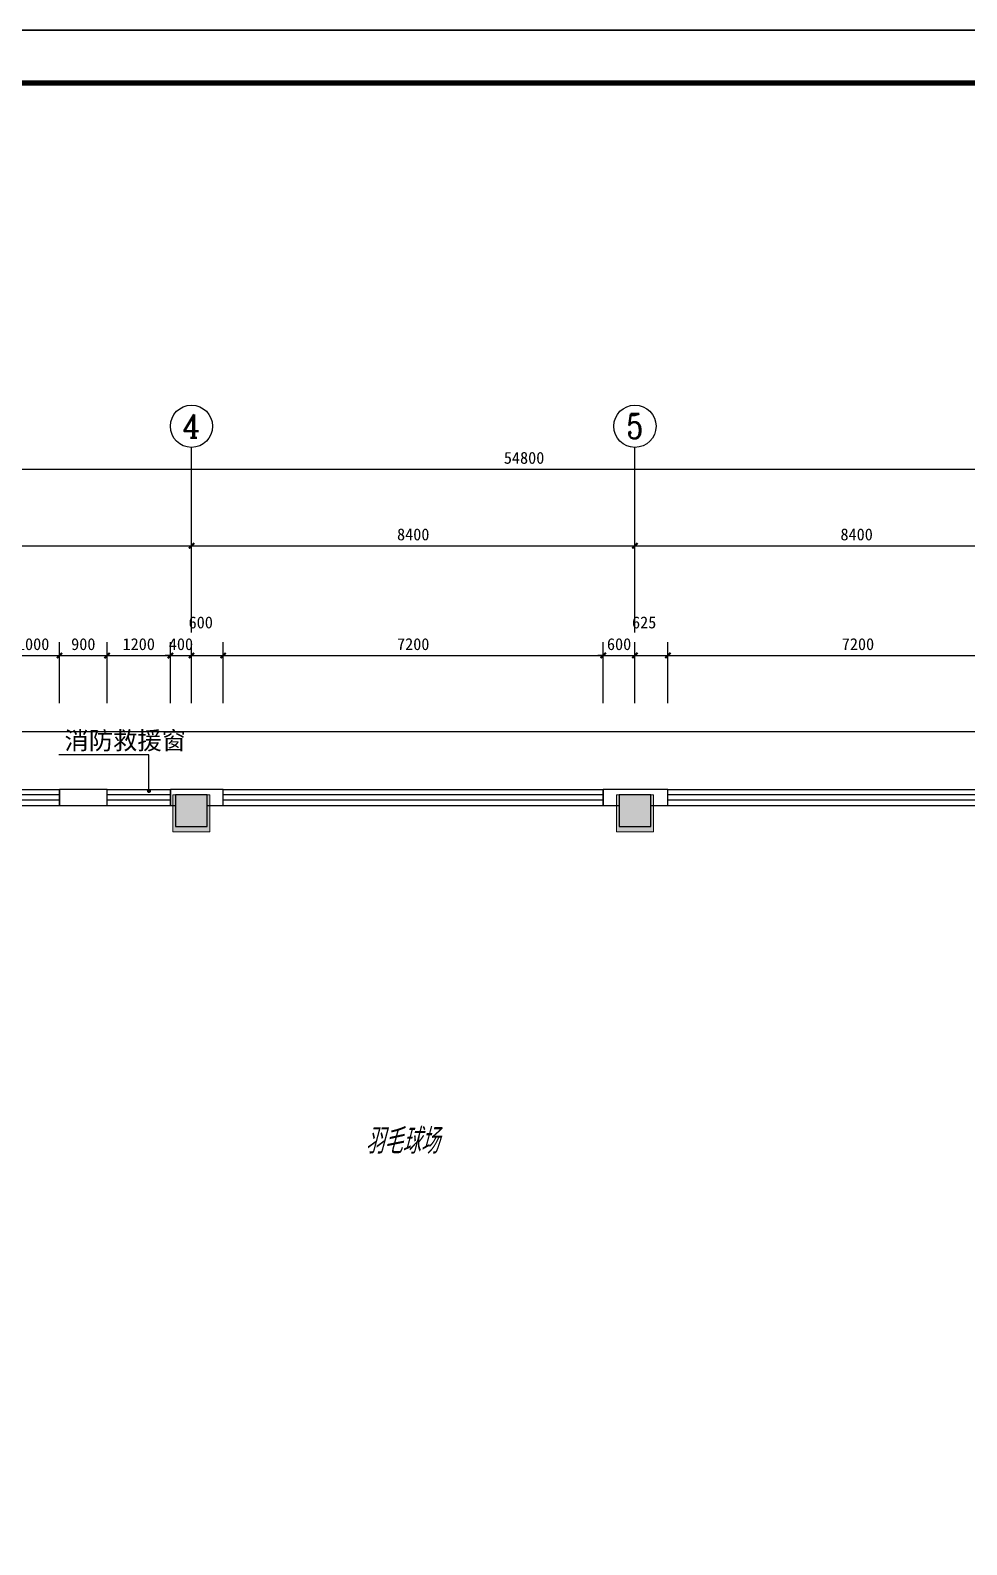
# Model space of a CAD drawing. Extents: x 9734459 to 9908434, y 5249905 to 5598782.
# Drawn here: x 9784143 to 9801883, y 5305325 to 5334005 of the extents above; entities that cross this region are included whole.
import ezdxf
from ezdxf.enums import TextEntityAlignment as Align

# ---------------------------------------------------------------- set-up
doc = ezdxf.new("R2010")
doc.units = 0
doc.header["$LTSCALE"] = 1000
doc.header["$MEASUREMENT"] = 0
doc.linetypes.add('接地线', pattern=[1.35002, 0.5, -1e-05, 1e-05, 0.5, -0.125, 0.1, -0.125])
for name, color, linetype in [('1-建筑底图', 8, 'Continuous'), ('AXIS_TEXT', 7, 'Continuous'), ('BTTK', 7, 'Continuous'), ('PUB_HATCH', 8, 'Continuous'), ('PUB_TITLE', 7, 'Continuous'), ('电-线路-接地网', 6, '接地线')]:
    doc.layers.add(name, color=color, linetype=linetype)
doc.layers.add('15101', color=5, linetype='Continuous', lineweight=18)
doc.layers.add('yichutu', color=7, linetype='Continuous', true_color=0xffffff, plot=False)
doc.styles.add('_TCH_AXIS', font='COMPLEX', dxfattribs={"bigfont": 'GBCBIG'})
doc.styles.add('_TCH_DIM', font='')
doc.styles.add('COMPLEX', font='COMPLEX')
doc.styles.add('HZ(TK)', font='tssdeng.shx', dxfattribs={"width": 0.9, "bigfont": 'tssdchn.shx'})
doc.styles.get("Standard").update_dxf_attribs({"font": 'gbeitc.shx', "bigfont": 'gbcbig.shx'})
doc.styles.add('黑体_T3', font='')
doc.styles.get('_TCH_DIM').set_extended_font_data('Microsoft YaHei')
doc.styles.get('黑体_T3').set_extended_font_data('SimHei')
doc.dimstyles.new('_TCH_ARCH&&100', dxfattribs={"dimtxt": 225.316456, "dimasz": 100, "dimexe": 250, "dimexo": 300, "dimgap": 100, "dimtad": 1, "dimdec": 0, "dimzin": 0, "dimdsep": 46, "dimtxsty": '黑体_T3', "dimblk": 'ARCHTICK', "dimcen": 0.09, "dimclrt": 7, "dimazin": 2, "dimtfac": 1, "dimtdec": 0, "dimtix": 1, "dimtmove": 2, "dimatfit": 3, "dimfxl": 100, "dimtolj": 1, "dimtzin": 0, "dimarcsym": 0})

# ---------------------------------------------------------------- blocks, each defined once
blk = doc.blocks.new('vhtemplate_2020年新竖式图框_A0')
at = {"layer": 'PUB_TITLE', "color": 7}
blk.add_lwpolyline([(0, 0), (1189, 0), (1189, 841), (0, 841)], close=True, dxfattribs=at)
at = {"layer": 'PUB_TITLE', "const_width": 1}
blk.add_lwpolyline([(25, 10), (1179, 10), (1179, 831), (25, 831)], close=True, dxfattribs=at)
at = {"layer": 'BTTK', "color": 4, "style": 'HZ(TK)', "width": 0.9}
for tag, p in [('合作单位', (1144, 743.5)), ('建设单位', (1144, 209.5)), ('工程名称', (1144, 176.5)), ('子项名称', (1154, 160)), ('图纸名称', (1144, 141))]:
    blk.add_attdef(tag, text='', height=3.5, dxfattribs=at).set_placement(p, align=Align.MIDDLE_CENTER)
for tag, p in [('注册证书号', (1156.5, 309.01)), ('注册印章号', (1156.5, 301.01)), ('设计号', (1154, 193)), ('图别', (1137.75, 34)), ('图号', (1170.25, 34)), ('版本号', (1137.75, 26)), ('日期', (1170.25, 26))]:
    blk.add_attdef(tag, text='', height=3.5, dxfattribs=at).set_placement(p, align=Align.MIDDLE)
blk = doc.blocks.new('yct-1189-841-118900-84100-100-0.0')
at = {"layer": 'yichutu', "color": 7, "true_color": 0xffffff}
blk.add_lwpolyline([(0, 0), (0, 84100), (118900, 84100), (118900, 0)], close=True, dxfattribs=at)
blk = doc.blocks.new('zhuzi')
at = {"layer": '15101'}
h = blk.add_hatch(color=256, dxfattribs=at)
h.dxf.hatch_style = 1
h.paths.add_polyline_path([(50957, 5262), (51657, 5262), (51657, 5962), (50957, 5962)])
h.paths.add_polyline_path([(42757, 5162), (43557, 5162), (43557, 5962), (42757, 5962)])
h.paths.add_polyline_path([(34407, 5262), (35107, 5262), (35107, 5962), (34407, 5962)])
h.paths.add_polyline_path([(26007, 5262), (26707, 5262), (26707, 5962), (26007, 5962)])
h.paths.add_polyline_path([(17857, 5162), (18657, 5162), (18657, 5962), (17857, 5962)])
h.paths.add_polyline_path([(59457, 2362), (60057, 2362), (60057, 2962), (59457, 2962)])
h.paths.add_polyline_path([(51057, 2362), (51657, 2362), (51657, 2962), (51057, 2962)])
h.paths.add_polyline_path([(17857, 2362), (18457, 2362), (18457, 2962), (17857, 2962)])
h.paths.add_polyline_path([(9457, 2362), (10057, 2362), (10057, 2962), (9457, 2962)])
h.paths.add_polyline_path([(59457, -2838), (60057, -2838), (60057, -2238), (59457, -2238)])
h.paths.add_polyline_path([(50957, -2888), (51657, -2888), (51657, -2188), (50957, -2188)])
h.paths.add_polyline_path([(42757, -2938), (43557, -2938), (43557, -2138), (42757, -2138)])
h.paths.add_polyline_path([(17857, -2938), (18657, -2938), (18657, -2138), (17857, -2138)])
h.paths.add_polyline_path([(9457, -2838), (10057, -2838), (10057, -2238), (9457, -2238)])
h.paths.add_polyline_path([(59457, -11238), (60057, -11238), (60057, -10638), (59457, -10638)])
h.paths.add_polyline_path([(50957, -11288), (51657, -11288), (51657, -10588), (50957, -10588)])
h.paths.add_polyline_path([(42757, -11338), (43557, -11338), (43557, -10538), (42757, -10538)])
h.paths.add_polyline_path([(17857, -11338), (18657, -11338), (18657, -10538), (17857, -10538)])
h.paths.add_polyline_path([(9457, -11238), (10057, -11238), (10057, -10638), (9457, -10638)])
h.paths.add_polyline_path([(5257, -11238), (5857, -11238), (5857, -10638), (5257, -10638)])
h.paths.add_polyline_path([(59457, -19638), (60057, -19638), (60057, -19038), (59457, -19038)])
h.paths.add_polyline_path([(50957, -19688), (51657, -19688), (51657, -18988), (50957, -18988)])
h.paths.add_polyline_path([(42757, -19738), (43557, -19738), (43557, -18938), (42757, -18938)])
h.paths.add_polyline_path([(17857, -19738), (18657, -19738), (18657, -18938), (17857, -18938)])
h.paths.add_polyline_path([(9457, -19638), (10057, -19638), (10057, -19038), (9457, -19038)])
h.paths.add_polyline_path([(5257, -19638), (5857, -19638), (5857, -19038), (5257, -19038)])
h.paths.add_polyline_path([(59457, -28038), (60057, -28038), (60057, -27438), (59457, -27438)])
h.paths.add_polyline_path([(50957, -28088), (51657, -28088), (51657, -27388), (50957, -27388)])
h.paths.add_polyline_path([(42757, -28138), (43557, -28138), (43557, -27338), (42757, -27338)])
h.paths.add_polyline_path([(17857, -28138), (18657, -28138), (18657, -27338), (17857, -27338)])
h.paths.add_polyline_path([(9457, -28038), (10057, -28038), (10057, -27438), (9457, -27438)])
h.paths.add_polyline_path([(5257, -28038), (5857, -28038), (5857, -27438), (5257, -27438)])
h.paths.add_polyline_path([(59457, -36438), (60057, -36438), (60057, -35838), (59457, -35838)])
h.paths.add_polyline_path([(50957, -36488), (51657, -36488), (51657, -35788), (50957, -35788)])
h.paths.add_polyline_path([(42757, -36538), (43557, -36538), (43557, -35738), (42757, -35738)])
h.paths.add_polyline_path([(17857, -36538), (18657, -36538), (18657, -35738), (17857, -35738)])
h.paths.add_polyline_path([(9457, -36438), (10057, -36438), (10057, -35838), (9457, -35838)])
h.paths.add_polyline_path([(5257, -36438), (5857, -36438), (5857, -35838), (5257, -35838)])
h.paths.add_polyline_path([(59457, -44838), (60057, -44838), (60057, -44238), (59457, -44238)])
h.paths.add_polyline_path([(50957, -44888), (51657, -44888), (51657, -44188), (50957, -44188)])
h.paths.add_polyline_path([(42757, -44938), (43557, -44938), (43557, -44138), (42757, -44138)])
h.paths.add_polyline_path([(17857, -44938), (18657, -44938), (18657, -44138), (17857, -44138)])
h.paths.add_polyline_path([(9457, -44838), (10057, -44838), (10057, -44238), (9457, -44238)])
h.paths.add_polyline_path([(59457, -50038), (60057, -50038), (60057, -49438), (59457, -49438)])
h.paths.add_polyline_path([(51057, -50038), (51657, -50038), (51657, -49438), (51057, -49438)])
h.paths.add_polyline_path([(17857, -50038), (18457, -50038), (18457, -49438), (17857, -49438)])
h.paths.add_polyline_path([(9457, -50038), (10057, -50038), (10057, -49438), (9457, -49438)])
h.paths.add_polyline_path([(50957, -53038), (51657, -53038), (51657, -52338), (50957, -52338)])
h.paths.add_polyline_path([(42757, -53038), (43557, -53038), (43557, -52238), (42757, -52238)])
h.paths.add_polyline_path([(34407, -53038), (35107, -53038), (35107, -52338), (34407, -52338)])
h.paths.add_polyline_path([(26007, -53038), (26707, -53038), (26707, -52338), (26007, -52338)])
h.paths.add_polyline_path([(17857, -53038), (18657, -53038), (18657, -52238), (17857, -52238)])
at = {"layer": '15101', "linetype": 'Continuous'}
for points in [[(26007, 5262), (26707, 5262), (26707, 5962), (26007, 5962)], [(34407, 5262), (35107, 5262), (35107, 5962), (34407, 5962)]]:
    blk.add_lwpolyline(points, close=True, dxfattribs=at)
blk = doc.blocks.new('_ArchTick')
at = {"color": 0, "linetype": 'ByBlock', "const_width": 0.4}
blk.add_lwpolyline([(-0.5, -0.5), (0.5, 0.5)], dxfattribs=at)
blk = doc.blocks.new('*D50')
at = {"layer": '1-建筑底图', "color": 0, "lineweight": -2, "transparency": 16777216}
for p, q in [((9604646, 5325772), (9604646, 5326922)), ((9605646, 5325772), (9605646, 5326922)), ((9604646, 5326672), (9605646, 5326672))]:
    blk.add_line(p, q, dxfattribs=at)
at = {"layer": 'Defpoints', "color": 0}
for p in [(9605646, 5326672), (9604646, 5325472), (9605646, 5325472)]:
    blk.add_point(p, dxfattribs=at)
at = {"layer": '1-建筑底图', "color": 0, "lineweight": -2, "transparency": 16777216, "xscale": 100, "yscale": 100, "zscale": 100}
for p, rotation in [((9604646, 5326672), 179.9995523333698), ((9605646, 5326672), 359.9995523333698)]:
    blk.add_blockref('_ArchTick', p, dxfattribs=dict(at, rotation=rotation))
at = {"layer": '1-建筑底图', "color": 7, "transparency": 16777216, "insert": (9605146, 5326886), "char_height": 225.3, "attachment_point": 5, "rotation": 359.9996, "style": '黑体_T3'}
blk.add_mtext('\\A1;1000', dxfattribs=at)
blk = doc.blocks.new('*D51')
at = {"layer": '1-建筑底图', "color": 0, "lineweight": -2, "transparency": 16777216}
for p, q in [((9605646, 5325772), (9605646, 5326922)), ((9606546, 5325772), (9606546, 5326922)), ((9605646, 5326672), (9606546, 5326672))]:
    blk.add_line(p, q, dxfattribs=at)
at = {"layer": 'Defpoints', "color": 0}
for p in [(9606546, 5326672), (9605646, 5325472), (9606546, 5325472)]:
    blk.add_point(p, dxfattribs=at)
at = {"layer": '1-建筑底图', "color": 0, "lineweight": -2, "transparency": 16777216, "xscale": 100, "yscale": 100, "zscale": 100}
for p, rotation in [((9605646, 5326672), 179.999552333315), ((9606546, 5326672), 359.999552333315)]:
    blk.add_blockref('_ArchTick', p, dxfattribs=dict(at, rotation=rotation))
at = {"layer": '1-建筑底图', "color": 7, "transparency": 16777216, "insert": (9606096, 5326886), "char_height": 225.3, "attachment_point": 5, "rotation": 359.9996, "style": '黑体_T3'}
blk.add_mtext('\\A1;900', dxfattribs=at)
blk = doc.blocks.new('*D52')
at = {"layer": '1-建筑底图', "color": 0, "lineweight": -2, "transparency": 16777216}
for p, q in [((9606546, 5325772), (9606546, 5326922)), ((9607746, 5325772), (9607746, 5326922)), ((9606546, 5326672), (9607746, 5326672))]:
    blk.add_line(p, q, dxfattribs=at)
at = {"layer": 'Defpoints', "color": 0}
for p in [(9607746, 5326672), (9606546, 5325472), (9607746, 5325472)]:
    blk.add_point(p, dxfattribs=at)
at = {"layer": '1-建筑底图', "color": 0, "lineweight": -2, "transparency": 16777216, "xscale": 100, "yscale": 100, "zscale": 100}
for p, rotation in [((9606546, 5326672), 179.999552333349), ((9607746, 5326672), 359.9995523333491)]:
    blk.add_blockref('_ArchTick', p, dxfattribs=dict(at, rotation=rotation))
at = {"layer": '1-建筑底图', "color": 7, "transparency": 16777216, "insert": (9607146, 5326886), "char_height": 225.3, "attachment_point": 5, "rotation": 359.9996, "style": '黑体_T3'}
blk.add_mtext('\\A1;1200', dxfattribs=at)
blk = doc.blocks.new('*D53')
at = {"layer": '1-建筑底图', "color": 0, "lineweight": -2, "transparency": 16777216}
for p, q in [((9607746, 5325772), (9607746, 5326922)), ((9608146, 5325772), (9608146, 5326922)), ((9607746, 5326672), (9607646, 5326672)), ((9607746, 5326672), (9608146, 5326672)), ((9608146, 5326672), (9608246, 5326672))]:
    blk.add_line(p, q, dxfattribs=at)
at = {"layer": 'Defpoints', "color": 0}
for p in [(9608146, 5326672), (9607746, 5325472), (9608146, 5325472)]:
    blk.add_point(p, dxfattribs=at)
at = {"layer": '1-建筑底图', "color": 0, "lineweight": -2, "transparency": 16777216, "xscale": 100, "yscale": 100, "zscale": 100}
for p, rotation in [((9607746, 5326672), 359.9995523332821), ((9608146, 5326672), 179.999552333282)]:
    blk.add_blockref('_ArchTick', p, dxfattribs=dict(at, rotation=rotation))
at = {"layer": '1-建筑底图', "color": 7, "transparency": 16777216, "insert": (9607946, 5326886), "char_height": 225.3, "attachment_point": 5, "rotation": 359.9996, "style": '黑体_T3'}
blk.add_mtext('\\A1;400', dxfattribs=at)
blk = doc.blocks.new('*D54')
at = {"layer": '1-建筑底图', "color": 0, "lineweight": -2, "transparency": 16777216}
for p, q in [((9608146, 5325772), (9608146, 5326922)), ((9608746, 5325772), (9608746, 5326922)), ((9608146, 5326672), (9608746, 5326672))]:
    blk.add_line(p, q, dxfattribs=at)
at = {"layer": 'Defpoints', "color": 0}
for p in [(9608746, 5326672), (9608146, 5325472), (9608746, 5325472)]:
    blk.add_point(p, dxfattribs=at)
at = {"layer": '1-建筑底图', "color": 0, "lineweight": -2, "transparency": 16777216, "xscale": 100, "yscale": 100, "zscale": 100}
for p, rotation in [((9608146, 5326672), 179.9995523334057), ((9608746, 5326672), 359.9995523334057)]:
    blk.add_blockref('_ArchTick', p, dxfattribs=dict(at, rotation=rotation))
at = {"layer": '1-建筑底图', "color": 7, "transparency": 16777216, "insert": (9608321, 5327297), "char_height": 225.3, "attachment_point": 5, "rotation": 359.9996, "style": '黑体_T3'}
blk.add_mtext('\\A1;600', dxfattribs=at)
blk = doc.blocks.new('*D55')
at = {"layer": '1-建筑底图', "color": 0, "lineweight": -2, "transparency": 16777216}
for p, q in [((9608746, 5325772), (9608746, 5326922)), ((9615946, 5325772), (9615946, 5326922)), ((9608746, 5326672), (9615946, 5326672))]:
    blk.add_line(p, q, dxfattribs=at)
at = {"layer": 'Defpoints', "color": 0}
for p in [(9615946, 5326672), (9608746, 5325472), (9615946, 5325472)]:
    blk.add_point(p, dxfattribs=at)
at = {"layer": '1-建筑底图', "color": 0, "lineweight": -2, "transparency": 16777216, "xscale": 100, "yscale": 100, "zscale": 100}
for p, rotation in [((9608746, 5326672), 179.9995523333416), ((9615946, 5326672), 359.9995523333416)]:
    blk.add_blockref('_ArchTick', p, dxfattribs=dict(at, rotation=rotation))
at = {"layer": '1-建筑底图', "color": 7, "transparency": 16777216, "insert": (9612346, 5326886), "char_height": 225.3, "attachment_point": 5, "rotation": 359.9996, "style": '黑体_T3'}
blk.add_mtext('\\A1;7200', dxfattribs=at)
blk = doc.blocks.new('*D56')
at = {"layer": '1-建筑底图', "color": 0, "lineweight": -2, "transparency": 16777216}
for p, q in [((9615946, 5325772), (9615946, 5326922)), ((9616546, 5325772), (9616546, 5326922)), ((9615946, 5326672), (9615846, 5326672)), ((9615946, 5326672), (9616546, 5326672)), ((9616546, 5326672), (9616646, 5326672))]:
    blk.add_line(p, q, dxfattribs=at)
at = {"layer": 'Defpoints', "color": 0}
for p in [(9616546, 5326672), (9615946, 5325472), (9616546, 5325472)]:
    blk.add_point(p, dxfattribs=at)
at = {"layer": '1-建筑底图', "color": 0, "lineweight": -2, "transparency": 16777216, "xscale": 100, "yscale": 100, "zscale": 100}
for p, rotation in [((9615946, 5326672), 359.9995523333042), ((9616546, 5326672), 179.9995523333041)]:
    blk.add_blockref('_ArchTick', p, dxfattribs=dict(at, rotation=rotation))
at = {"layer": '1-建筑底图', "color": 7, "transparency": 16777216, "insert": (9616246, 5326886), "char_height": 225.3, "attachment_point": 5, "rotation": 359.9996, "style": '黑体_T3'}
blk.add_mtext('\\A1;600', dxfattribs=at)
blk = doc.blocks.new('*D57')
at = {"layer": '1-建筑底图', "color": 0, "lineweight": -2, "transparency": 16777216}
for p, q in [((9616546, 5325772), (9616546, 5326922)), ((9617171, 5325772), (9617171, 5326922)), ((9616546, 5326672), (9617171, 5326672))]:
    blk.add_line(p, q, dxfattribs=at)
at = {"layer": 'Defpoints', "color": 0}
for p in [(9617171, 5326672), (9616546, 5325472), (9617171, 5325472)]:
    blk.add_point(p, dxfattribs=at)
at = {"layer": '1-建筑底图', "color": 0, "lineweight": -2, "transparency": 16777216, "xscale": 100, "yscale": 100, "zscale": 100}
for p, rotation in [((9616546, 5326672), 179.9995523333544), ((9617171, 5326672), 359.9995523333544)]:
    blk.add_blockref('_ArchTick', p, dxfattribs=dict(at, rotation=rotation))
at = {"layer": '1-建筑底图', "color": 7, "transparency": 16777216, "insert": (9616721, 5327297), "char_height": 225.3, "attachment_point": 5, "rotation": 359.9996, "style": '黑体_T3'}
blk.add_mtext('\\A1;625', dxfattribs=at)
blk = doc.blocks.new('*D58')
at = {"layer": '1-建筑底图', "color": 0, "lineweight": -2, "transparency": 16777216}
for p, q in [((9617171, 5325772), (9617171, 5326922)), ((9624371, 5325772), (9624371, 5326922)), ((9617171, 5326672), (9624371, 5326672))]:
    blk.add_line(p, q, dxfattribs=at)
at = {"layer": 'Defpoints', "color": 0}
for p in [(9624371, 5326672), (9617171, 5325472), (9624371, 5325472)]:
    blk.add_point(p, dxfattribs=at)
at = {"layer": '1-建筑底图', "color": 0, "lineweight": -2, "transparency": 16777216, "xscale": 100, "yscale": 100, "zscale": 100}
for p, rotation in [((9617171, 5326672), 179.999552333349), ((9624371, 5326672), 359.9995523333491)]:
    blk.add_blockref('_ArchTick', p, dxfattribs=dict(at, rotation=rotation))
at = {"layer": '1-建筑底图', "color": 7, "transparency": 16777216, "insert": (9620771, 5326886), "char_height": 225.3, "attachment_point": 5, "rotation": 359.9996, "style": '黑体_T3'}
blk.add_mtext('\\A1;7200', dxfattribs=at)
blk = doc.blocks.new('*D141')
at = {"layer": '1-建筑底图', "color": 0, "lineweight": -2, "transparency": 16777216}
for p, q in [((9587046, 5328306), (9587046, 5330451)), ((9641846, 5328306), (9641846, 5330451)), ((9587046, 5330201), (9641846, 5330201))]:
    blk.add_line(p, q, dxfattribs=at)
at = {"layer": 'Defpoints', "color": 0}
for p in [(9641846, 5330201), (9587046, 5328006), (9641846, 5328006)]:
    blk.add_point(p, dxfattribs=at)
at = {"layer": '1-建筑底图', "color": 0, "lineweight": -2, "transparency": 16777216, "xscale": 100, "yscale": 100, "zscale": 100, "rotation": 180}
blk.add_blockref('_ArchTick', (9587046, 5330201), dxfattribs=at)
at = {"layer": '1-建筑底图', "color": 0, "lineweight": -2, "transparency": 16777216, "xscale": 100, "yscale": 100, "zscale": 100}
blk.add_blockref('_ArchTick', (9641846, 5330201), dxfattribs=at)
at = {"layer": '1-建筑底图', "color": 7, "transparency": 16777216, "insert": (9614446, 5330414), "char_height": 225.3, "attachment_point": 5, "style": '黑体_T3'}
blk.add_mtext('\\A1;54800', dxfattribs=at)
blk = doc.blocks.new('*D157')
at = {"layer": '1-建筑底图', "color": 0, "lineweight": -2, "transparency": 16777216}
for p, q in [((9599746, 5327406), (9599746, 5329001)), ((9599746, 5328751), (9608146, 5328751)), ((9608146, 5327406), (9608146, 5329001))]:
    blk.add_line(p, q, dxfattribs=at)
at = {"layer": 'Defpoints', "color": 0}
for p in [(9608146, 5328751), (9599746, 5327106), (9608146, 5327106)]:
    blk.add_point(p, dxfattribs=at)
at = {"layer": '1-建筑底图', "color": 0, "lineweight": -2, "transparency": 16777216, "xscale": 100, "yscale": 100, "zscale": 100, "rotation": 180}
blk.add_blockref('_ArchTick', (9599746, 5328751), dxfattribs=at)
at = {"layer": '1-建筑底图', "color": 0, "lineweight": -2, "transparency": 16777216, "xscale": 100, "yscale": 100, "zscale": 100}
blk.add_blockref('_ArchTick', (9608146, 5328751), dxfattribs=at)
at = {"layer": '1-建筑底图', "color": 7, "transparency": 16777216, "insert": (9603946, 5328964), "char_height": 225.3, "attachment_point": 5, "style": '黑体_T3'}
blk.add_mtext('\\A1;8400', dxfattribs=at)
blk = doc.blocks.new('*D158')
at = {"layer": '1-建筑底图', "color": 0, "lineweight": -2, "transparency": 16777216}
for p, q in [((9608146, 5327406), (9608146, 5329001)), ((9608146, 5328751), (9616546, 5328751)), ((9616546, 5327406), (9616546, 5329001))]:
    blk.add_line(p, q, dxfattribs=at)
at = {"layer": 'Defpoints', "color": 0}
for p in [(9616546, 5328751), (9608146, 5327106), (9616546, 5327106)]:
    blk.add_point(p, dxfattribs=at)
at = {"layer": '1-建筑底图', "color": 0, "lineweight": -2, "transparency": 16777216, "xscale": 100, "yscale": 100, "zscale": 100, "rotation": 180}
blk.add_blockref('_ArchTick', (9608146, 5328751), dxfattribs=at)
at = {"layer": '1-建筑底图', "color": 0, "lineweight": -2, "transparency": 16777216, "xscale": 100, "yscale": 100, "zscale": 100}
blk.add_blockref('_ArchTick', (9616546, 5328751), dxfattribs=at)
at = {"layer": '1-建筑底图', "color": 7, "transparency": 16777216, "insert": (9612346, 5328964), "char_height": 225.3, "attachment_point": 5, "style": '黑体_T3'}
blk.add_mtext('\\A1;8400', dxfattribs=at)
blk = doc.blocks.new('*D159')
at = {"layer": '1-建筑底图', "color": 0, "lineweight": -2, "transparency": 16777216}
for p, q in [((9616546, 5327406), (9616546, 5329001)), ((9616546, 5328751), (9624946, 5328751)), ((9624946, 5327406), (9624946, 5329001))]:
    blk.add_line(p, q, dxfattribs=at)
at = {"layer": 'Defpoints', "color": 0}
for p in [(9624946, 5328751), (9616546, 5327106), (9624946, 5327106)]:
    blk.add_point(p, dxfattribs=at)
at = {"layer": '1-建筑底图', "color": 0, "lineweight": -2, "transparency": 16777216, "xscale": 100, "yscale": 100, "zscale": 100, "rotation": 180}
blk.add_blockref('_ArchTick', (9616546, 5328751), dxfattribs=at)
at = {"layer": '1-建筑底图', "color": 0, "lineweight": -2, "transparency": 16777216, "xscale": 100, "yscale": 100, "zscale": 100}
blk.add_blockref('_ArchTick', (9624946, 5328751), dxfattribs=at)
at = {"layer": '1-建筑底图', "color": 7, "transparency": 16777216, "insert": (9620746, 5328964), "char_height": 225.3, "attachment_point": 5, "style": '黑体_T3'}
blk.add_mtext('\\A1;8400', dxfattribs=at)
blk = doc.blocks.new('_FZH')
at = {"color": 0}
blk.add_lwpolyline([(-0.5, -0.5), (0.5, -0.5), (0.5, 0.5), (-0.5, 0.5)], close=True, dxfattribs=at)
at = {"layer": 'PUB_HATCH'}
blk.add_solid([(-0.5, -0.5), (0.5, -0.5), (-0.5, 0.5), (0.5, 0.5)], dxfattribs=at)
blk = doc.blocks.new('$TCHSYS$WIN2D')
at = {"color": 0}
for p, q in [((-0.5, 0.5), (0.5, 0.5)), ((-0.5, 0.5), (-0.5, -0.5)), ((0.5, 0.5), (0.5, -0.5)), ((0.5, 0.1667), (-0.5, 0.1667)), ((0.5, -0.1667), (-0.5, -0.1667)), ((-0.5, -0.5), (0.5, -0.5))]:
    blk.add_line(p, q, dxfattribs=at)
blk = doc.blocks.new('_AXISO')
blk.add_circle((0, 0), 0.5)
at = {"layer": 'AXIS_TEXT', "style": 'COMPLEX', "width": 1.041667}
blk.add_attdef('A', text='', height=0.56, dxfattribs=at).set_placement((-0.25, -0.28), (0.25, -0.28), align=Align.FIT)
blk = doc.blocks.new('1-建筑底图')
at = {"layer": '1-建筑底图'}
for p, q in [((16300, 58473.2), (16300, 61981.5)), ((24700, 58473.2), (24700, 61981.5)), ((15494, 56155.9), (13789.2, 56155.9)), ((15494, 55475.1), (15494, 56155.9)), ((14700, 55500), (13800, 55500)), ((13800, 55500), (13800, 55200)), ((14700, 55200), (14700, 55500)), ((16300, 55500), (15900, 55500)), ((15900, 55500), (15900, 55200)), ((16900, 55500), (16300, 55500)), ((16900, 55200), (16900, 55500)), ((24700, 55500), (24100, 55500)), ((24100, 55500), (24100, 55200)), ((25325, 55500), (24700, 55500)), ((25325, 55200), (25325, 55500)), ((13800, 55200), (14700, 55200)), ((15900, 55200), (16000, 55200)), ((16600, 55200), (16900, 55200)), ((24100, 55200), (24400, 55200)), ((25000, 55200), (25325, 55200))]:
    blk.add_line(p, q, dxfattribs=at)
blk.add_lwpolyline([(-6000, 33250), (-6000, 40000), (-1800, 40000), (-1800, 53600), (6600, 53600), (6600, 56600), (42800, 56600), (42800, 53600), (51200, 53600), (51200, 52400)], dxfattribs=at)
at = {"layer": '1-建筑底图', "const_width": 40}
blk.add_lwpolyline([(15494, 55455.1, 1), (15494, 55495.1, 1)], format="xyb", close=True, dxfattribs=at)
at = {"layer": '1-建筑底图'}
ref = blk.add_blockref('_AXISO', (16300, 62381.5), dxfattribs=dict(at, xscale=800, yscale=800, zscale=800))
ref.add_attrib('A', '4', dxfattribs={"layer": 'AXIS_TEXT', "height": 445.4, "style": '_TCH_AXIS'}).set_placement((16130.3, 62158.8), (16469.7, 62158.8), align=Align.FIT)
ref = blk.add_blockref('_AXISO', (24700, 62381.5), dxfattribs=dict(at, xscale=800, yscale=800, zscale=800))
ref.add_attrib('A', '5', dxfattribs={"layer": 'AXIS_TEXT', "height": 465.9, "style": '_TCH_AXIS'}).set_placement((24544.7, 62148.6), (24855.3, 62148.6), align=Align.FIT)
blk.add_blockref('zhuzi', (-10057.3, 49437.6), dxfattribs=at)
at = {"layer": '1-建筑底图', "yscale": 300, "rotation": 180}
for p, xscale, zscale in [((13300, 55350), -1000, -1000), ((15300, 55350), -1200, -1200), ((20500, 55350), -7200, -7200), ((28925, 55350), -7200, -7200)]:
    blk.add_blockref('$TCHSYS$WIN2D', p, dxfattribs=dict(at, xscale=xscale, zscale=zscale))
at = {"layer": '1-建筑底图', "xscale": 600, "yscale": 600, "zscale": 600}
for p in [(16300, 55100), (24700, 55100)]:
    blk.add_blockref('_FZH', p, dxfattribs=at)
at = {"layer": '1-建筑底图', "style": '_TCH_DIM'}
blk.add_text('消防救援窗', height=337.59, dxfattribs=at).set_placement((13894.2, 56260.9))
at = {"layer": '1-建筑底图'}
blk.add_text('羽毛球场', height=482.27, dxfattribs=at).set_placement((19594.5, 48603.8))
for p1, p2, distance, picture, middle in [((-4800, 59373.2), (50000, 59373.2), 2194.7, '*D141', (22600, 61781.8)), ((7900, 58473.2), (16300, 58473.2), 1644.7, '*D157', (12100, 60331.8)), ((16300, 58473.2), (24700, 58473.2), 1644.7, '*D158', (20500, 60331.8)), ((24700, 58473.2), (33100, 58473.2), 1644.7, '*D159', (28900, 60331.8)), ((12800, 56839.2), (13800, 56839.2), 1200, '*D50', (13300, 58253.1)), ((13800, 56839.2), (14700, 56839.2), 1200, '*D51', (14250, 58253.1)), ((14700, 56839.2), (15900, 56839.2), 1200, '*D52', (15300, 58253.1)), ((15900, 56839.2), (16300, 56839.2), 1200, '*D53', (16100, 58253.1)), ((16900, 56839.2), (24100, 56839.1), 1200, '*D55', (20500.1, 58253.1)), ((24100, 56839.1), (24700, 56839.1), 1200, '*D56', (24400, 58253.1)), ((25325, 56839.1), (32525, 56839.1), 1200, '*D58', (28925.1, 58253))]:
    dim = blk.add_aligned_dim(p1=p1, p2=p2, distance=distance, dimstyle='_TCH_ARCH&&100', dxfattribs=at)
    dim.commit()
    dim.dimension.update_dxf_attribs({"geometry": picture, "text_midpoint": middle, "insert": (-9591845.6, -5268632.6)})
for base, p1, p2, picture, middle in [((16900.1, 58039.2), (16300, 56839.2), (16900, 56839.2), '*D54', (16475, 58664.2)), ((25325, 58039.1), (24700, 56839.1), (25325, 56839.1), '*D57', (24875, 58664.1))]:
    dim = blk.add_linear_dim(base=base, p1=p1, p2=p2, angle=359.99955, dimstyle='_TCH_ARCH&&100', dxfattribs=at)
    dim.commit()
    dim.dimension.update_dxf_attribs({"geometry": picture, "text_midpoint": middle, "dimtype": 129, "insert": (-9591845.6, -5268632.6)})

msp = doc.modelspace()

# ---------------------------------------------------------------- block references
at = {"layer": '1-建筑底图'}
msp.add_blockref('1-建筑底图', (9770897, 5264125), dxfattribs=at)
at = {"layer": 'yichutu', "linetype": 'ByBlock'}
msp.add_blockref('yct-1189-841-118900-84100-100-0.0', (9734459, 5249905), dxfattribs=at)
at = {"layer": '电-线路-接地网', "linetype": 'ByBlock', "xscale": 100, "yscale": 100, "zscale": 100}
msp.add_blockref('vhtemplate_2020年新竖式图框_A0', (9734459, 5249905), dxfattribs=at)

doc.saveas('drawing.dxf')
